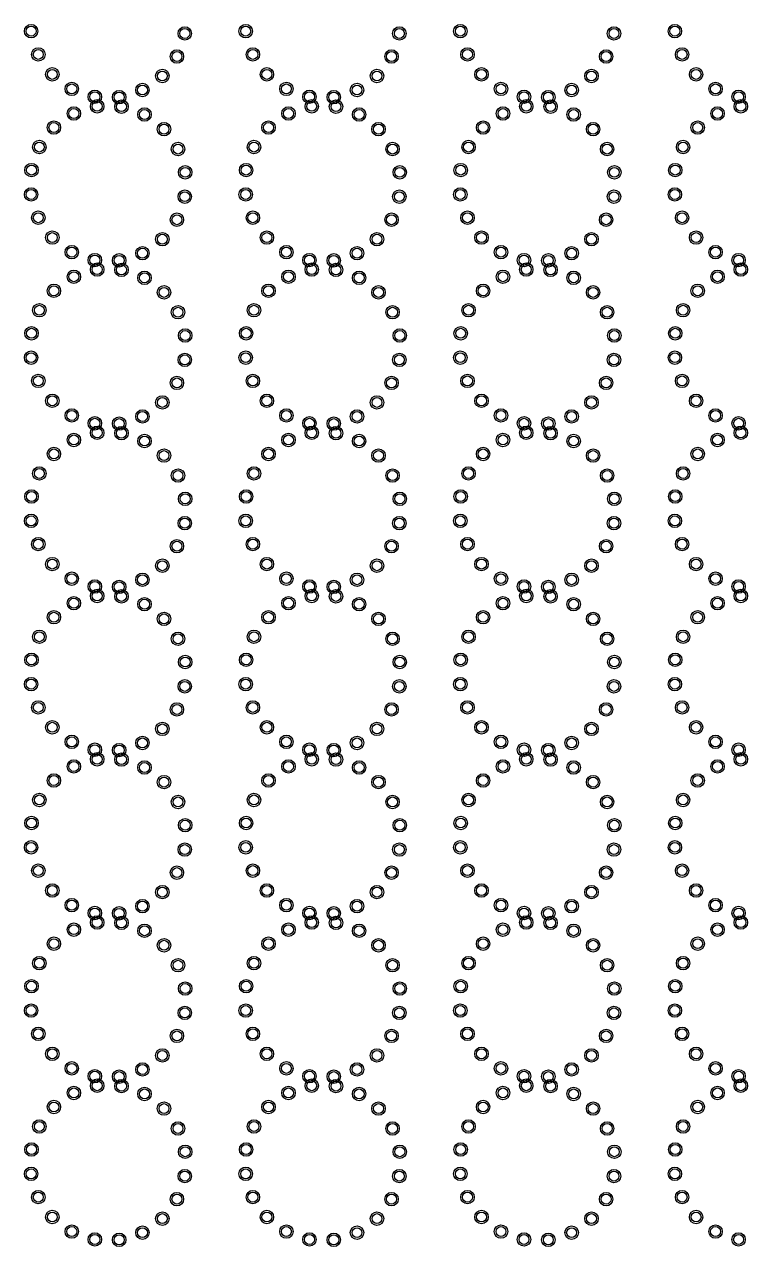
# Model space of a CAD drawing. Extents: x -1 to 383, y -3 to 314.
# Drawn here: x -0.8 to 93.1, y -3.2 to 155.4 of the extents above; entities that cross this region are included whole.
import ezdxf

# ---------------------------------------------------------------- set-up
doc = ezdxf.new("R2010")
doc.units = 0
doc.header["$MEASUREMENT"] = 0
doc.layers.get('0').update_dxf_attribs({"linetype": 'CONTINUOUS'})

msp = doc.modelspace()

# ---------------------------------------------------------------- linework, layer by layer
for centre, radius in [((0.11, 154.55), 0.873), ((0.11, 154.55), 0.645), ((20.06, 154.25), 0.873), ((20.06, 154.25), 0.645), ((27.97, 154.55), 0.873), ((27.97, 154.55), 0.645), ((47.92, 154.25), 0.873), ((47.92, 154.25), 0.645), ((55.83, 154.55), 0.873), ((55.83, 154.55), 0.645), ((75.78, 154.25), 0.873), ((75.78, 154.25), 0.645), ((83.69, 154.55), 0.873), ((83.69, 154.55), 0.645), ((1.04, 151.53), 0.873), ((28.9, 151.53), 0.873), ((56.76, 151.53), 0.873), ((84.62, 151.53), 0.873), ((1.04, 151.53), 0.645), ((19.04, 151.26), 0.873), ((19.04, 151.26), 0.645), ((28.9, 151.53), 0.645), ((46.9, 151.26), 0.873), ((46.9, 151.26), 0.645), ((56.76, 151.53), 0.645), ((74.76, 151.26), 0.873), ((74.76, 151.26), 0.645), ((84.62, 151.53), 0.645), ((2.86, 148.94), 0.873), ((2.86, 148.94), 0.645), ((17.15, 148.73), 0.873), ((17.15, 148.73), 0.645), ((30.72, 148.94), 0.873), ((30.72, 148.94), 0.645), ((45.01, 148.73), 0.873), ((45.01, 148.73), 0.645), ((58.58, 148.94), 0.873), ((58.58, 148.94), 0.645), ((72.86, 148.73), 0.873), ((72.86, 148.73), 0.645), ((86.44, 148.94), 0.873), ((86.44, 148.94), 0.645), ((5.39, 147.05), 0.873), ((5.39, 147.05), 0.645), ((14.56, 146.91), 0.873), ((14.56, 146.91), 0.645), ((33.25, 147.05), 0.873), ((33.25, 147.05), 0.645), ((42.42, 146.91), 0.873), ((42.42, 146.91), 0.645), ((61.11, 147.05), 0.873), ((61.11, 147.05), 0.645), ((70.28, 146.91), 0.873), ((70.28, 146.91), 0.645), ((88.97, 147.05), 0.873), ((88.97, 147.05), 0.645), ((8.38, 146.03), 0.873), ((8.38, 146.03), 0.645), ((11.54, 145.98), 0.873), ((11.54, 145.98), 0.645), ((36.24, 146.03), 0.873), ((36.24, 146.03), 0.645), ((39.4, 145.98), 0.873), ((39.4, 145.98), 0.645), ((64.1, 146.03), 0.873), ((64.1, 146.03), 0.645), ((67.26, 145.98), 0.873), ((67.26, 145.98), 0.645), ((91.96, 146.03), 0.873), ((91.96, 146.03), 0.645), ((5.66, 143.86), 0.873), ((5.66, 143.86), 0.645), ((8.68, 144.79), 0.873), ((8.68, 144.79), 0.645), ((11.84, 144.75), 0.873), ((11.84, 144.75), 0.645), ((14.83, 143.73), 0.873), ((14.83, 143.73), 0.645), ((33.52, 143.86), 0.873), ((33.52, 143.86), 0.645), ((36.54, 144.79), 0.873), ((36.54, 144.79), 0.645), ((39.69, 144.75), 0.873), ((39.69, 144.75), 0.645), ((42.69, 143.73), 0.873), ((42.69, 143.73), 0.645), ((61.37, 143.86), 0.873), ((61.37, 143.86), 0.645), ((64.39, 144.79), 0.873), ((64.39, 144.79), 0.645), ((67.55, 144.75), 0.873), ((67.55, 144.75), 0.645), ((70.54, 143.73), 0.873), ((70.54, 143.73), 0.645), ((89.23, 143.86), 0.873), ((89.23, 143.86), 0.645), ((92.25, 144.79), 0.873), ((92.25, 144.79), 0.645), ((3.07, 142.04), 0.873), ((30.93, 142.04), 0.873), ((58.79, 142.04), 0.873), ((86.65, 142.04), 0.873), ((3.07, 142.04), 0.645), ((17.36, 141.83), 0.873), ((17.36, 141.83), 0.645), ((30.93, 142.04), 0.645), ((45.21, 141.83), 0.873), ((45.21, 141.83), 0.645), ((58.79, 142.04), 0.645), ((73.07, 141.83), 0.873), ((73.07, 141.83), 0.645), ((86.65, 142.04), 0.645), ((1.18, 139.51), 0.873), ((1.18, 139.51), 0.645), ((19.18, 139.25), 0.873), ((19.18, 139.25), 0.645), ((29.04, 139.51), 0.873), ((29.04, 139.51), 0.645), ((47.03, 139.25), 0.873), ((47.03, 139.25), 0.645), ((56.9, 139.51), 0.873), ((56.9, 139.51), 0.645), ((74.89, 139.25), 0.873), ((74.89, 139.25), 0.645), ((84.75, 139.51), 0.873), ((84.75, 139.51), 0.645), ((0.16, 136.52), 0.873), ((0.16, 136.52), 0.645), ((20.11, 136.23), 0.873), ((20.11, 136.23), 0.645), ((28.02, 136.52), 0.873), ((28.02, 136.52), 0.645), ((47.97, 136.23), 0.873), ((47.97, 136.23), 0.645), ((55.88, 136.52), 0.873), ((55.88, 136.52), 0.645), ((75.83, 136.23), 0.873), ((75.83, 136.23), 0.645), ((83.73, 136.52), 0.873), ((83.73, 136.52), 0.645), ((0.11, 133.36), 0.873), ((0.11, 133.36), 0.645), ((20.06, 133.07), 0.873), ((20.06, 133.07), 0.645), ((27.97, 133.36), 0.873), ((27.97, 133.36), 0.645), ((47.92, 133.07), 0.873), ((47.92, 133.07), 0.645), ((55.83, 133.36), 0.873), ((55.83, 133.36), 0.645), ((75.78, 133.07), 0.873), ((75.78, 133.07), 0.645), ((83.69, 133.36), 0.873), ((83.69, 133.36), 0.645), ((1.04, 130.34), 0.873), ((1.04, 130.34), 0.645), ((19.04, 130.08), 0.873), ((19.04, 130.08), 0.645), ((28.9, 130.34), 0.873), ((28.9, 130.34), 0.645), ((46.9, 130.08), 0.873), ((46.9, 130.08), 0.645), ((56.76, 130.34), 0.873), ((56.76, 130.34), 0.645), ((74.76, 130.08), 0.873), ((74.76, 130.08), 0.645), ((84.62, 130.34), 0.873), ((84.62, 130.34), 0.645), ((2.86, 127.76), 0.873), ((30.72, 127.76), 0.873), ((58.58, 127.76), 0.873), ((86.44, 127.76), 0.873), ((2.86, 127.76), 0.645), ((17.15, 127.55), 0.873), ((17.15, 127.55), 0.645), ((30.72, 127.76), 0.645), ((45.01, 127.55), 0.873), ((45.01, 127.55), 0.645), ((58.58, 127.76), 0.645), ((72.86, 127.55), 0.873), ((72.86, 127.55), 0.645), ((86.44, 127.76), 0.645), ((5.39, 125.87), 0.873), ((5.39, 125.87), 0.645), ((8.38, 124.84), 0.873), ((8.38, 124.84), 0.645), ((11.54, 124.8), 0.873), ((11.54, 124.8), 0.645), ((14.56, 125.73), 0.873), ((14.56, 125.73), 0.645), ((33.25, 125.87), 0.873), ((33.25, 125.87), 0.645), ((36.24, 124.84), 0.873), ((36.24, 124.84), 0.645), ((39.4, 124.8), 0.873), ((39.4, 124.8), 0.645), ((42.42, 125.73), 0.873), ((42.42, 125.73), 0.645), ((61.11, 125.87), 0.873), ((61.11, 125.87), 0.645), ((64.1, 124.84), 0.873), ((64.1, 124.84), 0.645), ((67.26, 124.8), 0.873), ((67.26, 124.8), 0.645), ((70.28, 125.73), 0.873), ((70.28, 125.73), 0.645), ((88.97, 125.87), 0.873), ((88.97, 125.87), 0.645), ((91.96, 124.84), 0.873), ((91.96, 124.84), 0.645), ((8.68, 123.61), 0.873), ((8.68, 123.61), 0.645), ((11.84, 123.57), 0.873), ((11.84, 123.57), 0.645), ((36.54, 123.61), 0.873), ((36.54, 123.61), 0.645), ((39.69, 123.57), 0.873), ((39.69, 123.57), 0.645), ((64.39, 123.61), 0.873), ((64.39, 123.61), 0.645), ((67.55, 123.57), 0.873), ((67.55, 123.57), 0.645), ((92.25, 123.61), 0.873), ((92.25, 123.61), 0.645), ((5.66, 122.68), 0.873), ((5.66, 122.68), 0.645), ((14.83, 122.54), 0.873), ((14.83, 122.54), 0.645), ((33.52, 122.68), 0.873), ((33.52, 122.68), 0.645), ((42.69, 122.54), 0.873), ((42.69, 122.54), 0.645), ((61.37, 122.68), 0.873), ((61.37, 122.68), 0.645), ((70.54, 122.54), 0.873), ((70.54, 122.54), 0.645), ((89.23, 122.68), 0.873), ((89.23, 122.68), 0.645), ((3.07, 120.86), 0.873), ((3.07, 120.86), 0.645), ((17.36, 120.65), 0.873), ((17.36, 120.65), 0.645), ((30.93, 120.86), 0.873), ((30.93, 120.86), 0.645), ((45.21, 120.65), 0.873), ((45.21, 120.65), 0.645), ((58.79, 120.86), 0.873), ((58.79, 120.86), 0.645), ((73.07, 120.65), 0.873), ((73.07, 120.65), 0.645), ((86.65, 120.86), 0.873), ((86.65, 120.86), 0.645), ((1.18, 118.33), 0.873), ((1.18, 118.33), 0.645), ((29.04, 118.33), 0.873), ((29.04, 118.33), 0.645), ((56.9, 118.33), 0.873), ((56.9, 118.33), 0.645), ((84.75, 118.33), 0.873), ((84.75, 118.33), 0.645), ((19.18, 118.07), 0.873), ((19.18, 118.07), 0.645), ((47.03, 118.07), 0.873), ((47.03, 118.07), 0.645), ((74.89, 118.07), 0.873), ((74.89, 118.07), 0.645), ((0.16, 115.34), 0.873), ((0.16, 115.34), 0.645), ((20.11, 115.05), 0.873), ((28.02, 115.34), 0.873), ((28.02, 115.34), 0.645), ((47.97, 115.05), 0.873), ((55.88, 115.34), 0.873), ((55.88, 115.34), 0.645), ((75.83, 115.05), 0.873), ((83.73, 115.34), 0.873), ((83.73, 115.34), 0.645), ((20.11, 115.05), 0.645), ((47.97, 115.05), 0.645), ((75.83, 115.05), 0.645), ((0.11, 112.18), 0.873), ((0.11, 112.18), 0.645), ((20.06, 111.89), 0.873), ((27.97, 112.18), 0.873), ((27.97, 112.18), 0.645), ((47.92, 111.89), 0.873), ((55.83, 112.18), 0.873), ((55.83, 112.18), 0.645), ((75.78, 111.89), 0.873), ((83.69, 112.18), 0.873), ((83.69, 112.18), 0.645), ((20.06, 111.89), 0.645), ((47.92, 111.89), 0.645), ((75.78, 111.89), 0.645), ((1.04, 109.16), 0.873), ((1.04, 109.16), 0.645), ((19.04, 108.9), 0.873), ((19.04, 108.9), 0.645), ((28.9, 109.16), 0.873), ((28.9, 109.16), 0.645), ((46.9, 108.9), 0.873), ((46.9, 108.9), 0.645), ((56.76, 109.16), 0.873), ((56.76, 109.16), 0.645), ((74.76, 108.9), 0.873), ((74.76, 108.9), 0.645), ((84.62, 109.16), 0.873), ((84.62, 109.16), 0.645), ((2.86, 106.58), 0.873), ((2.86, 106.58), 0.645), ((17.15, 106.37), 0.873), ((17.15, 106.37), 0.645), ((30.72, 106.58), 0.873), ((30.72, 106.58), 0.645), ((45.01, 106.37), 0.873), ((45.01, 106.37), 0.645), ((58.58, 106.58), 0.873), ((58.58, 106.58), 0.645), ((72.86, 106.37), 0.873), ((72.86, 106.37), 0.645), ((86.44, 106.58), 0.873), ((86.44, 106.58), 0.645), ((5.39, 104.68), 0.873), ((5.39, 104.68), 0.645), ((14.56, 104.55), 0.873), ((14.56, 104.55), 0.645), ((33.25, 104.68), 0.873), ((33.25, 104.68), 0.645), ((42.42, 104.55), 0.873), ((42.42, 104.55), 0.645), ((61.11, 104.68), 0.873), ((61.11, 104.68), 0.645), ((70.28, 104.55), 0.873), ((70.28, 104.55), 0.645), ((88.97, 104.68), 0.873), ((88.97, 104.68), 0.645), ((8.38, 103.66), 0.873), ((8.38, 103.66), 0.645), ((8.68, 102.43), 0.873), ((11.54, 103.62), 0.873), ((11.54, 103.62), 0.645), ((11.84, 102.38), 0.873), ((36.24, 103.66), 0.873), ((36.24, 103.66), 0.645), ((36.54, 102.43), 0.873), ((39.4, 103.62), 0.873), ((39.4, 103.62), 0.645), ((39.69, 102.38), 0.873), ((64.1, 103.66), 0.873), ((64.1, 103.66), 0.645), ((64.39, 102.43), 0.873), ((67.26, 103.62), 0.873), ((67.26, 103.62), 0.645), ((67.55, 102.38), 0.873), ((91.96, 103.66), 0.873), ((91.96, 103.66), 0.645), ((92.25, 102.43), 0.873), ((5.66, 101.5), 0.873), ((5.66, 101.5), 0.645), ((8.68, 102.43), 0.645), ((11.84, 102.38), 0.645), ((14.83, 101.36), 0.873), ((14.83, 101.36), 0.645), ((33.52, 101.5), 0.873), ((33.52, 101.5), 0.645), ((36.54, 102.43), 0.645), ((39.69, 102.38), 0.645), ((42.69, 101.36), 0.873), ((42.69, 101.36), 0.645), ((61.37, 101.5), 0.873), ((61.37, 101.5), 0.645), ((64.39, 102.43), 0.645), ((67.55, 102.38), 0.645), ((70.54, 101.36), 0.873), ((70.54, 101.36), 0.645), ((89.23, 101.5), 0.873), ((89.23, 101.5), 0.645), ((92.25, 102.43), 0.645), ((3.07, 99.68), 0.873), ((3.07, 99.68), 0.645), ((17.36, 99.47), 0.873), ((17.36, 99.47), 0.645), ((30.93, 99.68), 0.873), ((30.93, 99.68), 0.645), ((45.21, 99.47), 0.873), ((45.21, 99.47), 0.645), ((58.79, 99.68), 0.873), ((58.79, 99.68), 0.645), ((73.07, 99.47), 0.873), ((73.07, 99.47), 0.645), ((86.65, 99.68), 0.873), ((86.65, 99.68), 0.645), ((1.18, 97.15), 0.873), ((1.18, 97.15), 0.645), ((19.18, 96.88), 0.873), ((19.18, 96.88), 0.645), ((29.04, 97.15), 0.873), ((29.04, 97.15), 0.645), ((47.03, 96.88), 0.873), ((47.03, 96.88), 0.645), ((56.9, 97.15), 0.873), ((56.9, 97.15), 0.645), ((74.89, 96.88), 0.873), ((74.89, 96.88), 0.645), ((84.75, 97.15), 0.873), ((84.75, 97.15), 0.645), ((0.16, 94.16), 0.873), ((0.16, 94.16), 0.645), ((20.11, 93.86), 0.873), ((20.11, 93.86), 0.645), ((28.02, 94.16), 0.873), ((28.02, 94.16), 0.645), ((47.97, 93.86), 0.873), ((47.97, 93.86), 0.645), ((55.88, 94.16), 0.873), ((55.88, 94.16), 0.645), ((75.83, 93.86), 0.873), ((75.83, 93.86), 0.645), ((83.73, 94.16), 0.873), ((83.73, 94.16), 0.645), ((0.11, 91), 0.873), ((0.11, 91), 0.645), ((20.06, 90.7), 0.873), ((20.06, 90.7), 0.645), ((27.97, 91), 0.873), ((27.97, 91), 0.645), ((47.92, 90.7), 0.873), ((47.92, 90.7), 0.645), ((55.83, 91), 0.873), ((55.83, 91), 0.645), ((75.78, 90.7), 0.873), ((75.78, 90.7), 0.645), ((83.69, 91), 0.873), ((83.69, 91), 0.645), ((1.04, 87.98), 0.873), ((28.9, 87.98), 0.873), ((56.76, 87.98), 0.873), ((84.62, 87.98), 0.873), ((1.04, 87.98), 0.645), ((19.04, 87.71), 0.873), ((19.04, 87.71), 0.645), ((28.9, 87.98), 0.645), ((46.9, 87.71), 0.873), ((46.9, 87.71), 0.645), ((56.76, 87.98), 0.645), ((74.76, 87.71), 0.873), ((74.76, 87.71), 0.645), ((84.62, 87.98), 0.645), ((2.86, 85.39), 0.873), ((2.86, 85.39), 0.645), ((17.15, 85.18), 0.873), ((17.15, 85.18), 0.645), ((30.72, 85.39), 0.873), ((30.72, 85.39), 0.645), ((45.01, 85.18), 0.873), ((45.01, 85.18), 0.645), ((58.58, 85.39), 0.873), ((58.58, 85.39), 0.645), ((72.86, 85.18), 0.873), ((72.86, 85.18), 0.645), ((86.44, 85.39), 0.873), ((86.44, 85.39), 0.645), ((5.39, 83.5), 0.873), ((5.39, 83.5), 0.645), ((14.56, 83.36), 0.873), ((33.25, 83.5), 0.873), ((33.25, 83.5), 0.645), ((42.42, 83.36), 0.873), ((61.11, 83.5), 0.873), ((61.11, 83.5), 0.645), ((70.28, 83.36), 0.873), ((88.97, 83.5), 0.873), ((88.97, 83.5), 0.645), ((8.38, 82.48), 0.873), ((8.38, 82.48), 0.645), ((11.54, 82.43), 0.873), ((11.54, 82.43), 0.645), ((14.56, 83.36), 0.645), ((36.24, 82.48), 0.873), ((36.24, 82.48), 0.645), ((39.4, 82.43), 0.873), ((39.4, 82.43), 0.645), ((42.42, 83.36), 0.645), ((64.1, 82.48), 0.873), ((64.1, 82.48), 0.645), ((67.26, 82.43), 0.873), ((67.26, 82.43), 0.645), ((70.28, 83.36), 0.645), ((91.96, 82.48), 0.873), ((91.96, 82.48), 0.645), ((5.66, 80.31), 0.873), ((5.66, 80.31), 0.645), ((8.68, 81.25), 0.873), ((8.68, 81.25), 0.645), ((11.84, 81.2), 0.873), ((11.84, 81.2), 0.645), ((14.83, 80.18), 0.873), ((33.52, 80.31), 0.873), ((33.52, 80.31), 0.645), ((36.54, 81.25), 0.873), ((36.54, 81.25), 0.645), ((39.69, 81.2), 0.873), ((39.69, 81.2), 0.645), ((42.69, 80.18), 0.873), ((61.37, 80.31), 0.873), ((61.37, 80.31), 0.645), ((64.39, 81.25), 0.873), ((64.39, 81.25), 0.645), ((67.55, 81.2), 0.873), ((67.55, 81.2), 0.645), ((70.54, 80.18), 0.873), ((89.23, 80.31), 0.873), ((89.23, 80.31), 0.645), ((92.25, 81.25), 0.873), ((92.25, 81.25), 0.645), ((3.07, 78.49), 0.873), ((14.83, 80.18), 0.645), ((30.93, 78.49), 0.873), ((42.69, 80.18), 0.645), ((58.79, 78.49), 0.873), ((70.54, 80.18), 0.645), ((86.65, 78.49), 0.873), ((3.07, 78.49), 0.645), ((17.36, 78.28), 0.873), ((17.36, 78.28), 0.645), ((30.93, 78.49), 0.645), ((45.21, 78.28), 0.873), ((45.21, 78.28), 0.645), ((58.79, 78.49), 0.645), ((73.07, 78.28), 0.873), ((73.07, 78.28), 0.645), ((86.65, 78.49), 0.645), ((1.18, 75.96), 0.873), ((1.18, 75.96), 0.645), ((19.18, 75.7), 0.873), ((19.18, 75.7), 0.645), ((29.04, 75.96), 0.873), ((29.04, 75.96), 0.645), ((47.03, 75.7), 0.873), ((47.03, 75.7), 0.645), ((56.9, 75.96), 0.873), ((56.9, 75.96), 0.645), ((74.89, 75.7), 0.873), ((74.89, 75.7), 0.645), ((84.75, 75.96), 0.873), ((84.75, 75.96), 0.645), ((0.16, 72.97), 0.873), ((0.16, 72.97), 0.645), ((20.11, 72.68), 0.873), ((20.11, 72.68), 0.645), ((28.02, 72.97), 0.873), ((28.02, 72.97), 0.645), ((47.97, 72.68), 0.873), ((47.97, 72.68), 0.645), ((55.88, 72.97), 0.873), ((55.88, 72.97), 0.645), ((75.83, 72.68), 0.873), ((75.83, 72.68), 0.645), ((83.73, 72.97), 0.873), ((83.73, 72.97), 0.645), ((0.11, 69.81), 0.873), ((0.11, 69.81), 0.645), ((20.06, 69.52), 0.873), ((20.06, 69.52), 0.645), ((27.97, 69.81), 0.873), ((27.97, 69.81), 0.645), ((47.92, 69.52), 0.873), ((47.92, 69.52), 0.645), ((55.83, 69.81), 0.873), ((55.83, 69.81), 0.645), ((75.78, 69.52), 0.873), ((75.78, 69.52), 0.645), ((83.69, 69.81), 0.873), ((83.69, 69.81), 0.645), ((1.04, 66.79), 0.873), ((1.04, 66.79), 0.645), ((19.04, 66.53), 0.873), ((19.04, 66.53), 0.645), ((28.9, 66.79), 0.873), ((28.9, 66.79), 0.645), ((46.9, 66.53), 0.873), ((46.9, 66.53), 0.645), ((56.76, 66.79), 0.873), ((56.76, 66.79), 0.645), ((74.76, 66.53), 0.873), ((74.76, 66.53), 0.645), ((84.62, 66.79), 0.873), ((84.62, 66.79), 0.645), ((2.86, 64.21), 0.873), ((30.72, 64.21), 0.873), ((58.58, 64.21), 0.873), ((86.44, 64.21), 0.873), ((2.86, 64.21), 0.645), ((17.15, 64), 0.873), ((17.15, 64), 0.645), ((30.72, 64.21), 0.645), ((45.01, 64), 0.873), ((45.01, 64), 0.645), ((58.58, 64.21), 0.645), ((72.86, 64), 0.873), ((72.86, 64), 0.645), ((86.44, 64.21), 0.645), ((5.39, 62.32), 0.873), ((5.39, 62.32), 0.645), ((8.38, 61.3), 0.873), ((8.38, 61.3), 0.645), ((11.54, 61.25), 0.873), ((11.54, 61.25), 0.645), ((14.56, 62.18), 0.873), ((14.56, 62.18), 0.645), ((33.25, 62.32), 0.873), ((33.25, 62.32), 0.645), ((36.24, 61.3), 0.873), ((36.24, 61.3), 0.645), ((39.4, 61.25), 0.873), ((39.4, 61.25), 0.645), ((42.42, 62.18), 0.873), ((42.42, 62.18), 0.645), ((61.11, 62.32), 0.873), ((61.11, 62.32), 0.645), ((64.1, 61.3), 0.873), ((64.1, 61.3), 0.645), ((67.26, 61.25), 0.873), ((67.26, 61.25), 0.645), ((70.28, 62.18), 0.873), ((70.28, 62.18), 0.645), ((88.97, 62.32), 0.873), ((88.97, 62.32), 0.645), ((91.96, 61.3), 0.873), ((91.96, 61.3), 0.645), ((8.68, 60.06), 0.873), ((8.68, 60.06), 0.645), ((11.84, 60.02), 0.873), ((11.84, 60.02), 0.645), ((36.54, 60.06), 0.873), ((36.54, 60.06), 0.645), ((39.69, 60.02), 0.873), ((39.69, 60.02), 0.645), ((64.39, 60.06), 0.873), ((64.39, 60.06), 0.645), ((67.55, 60.02), 0.873), ((67.55, 60.02), 0.645), ((92.25, 60.06), 0.873), ((92.25, 60.06), 0.645), ((5.66, 59.13), 0.873), ((5.66, 59.13), 0.645), ((14.83, 58.99), 0.873), ((14.83, 58.99), 0.645), ((33.52, 59.13), 0.873), ((33.52, 59.13), 0.645), ((42.69, 58.99), 0.873), ((42.69, 58.99), 0.645), ((61.37, 59.13), 0.873), ((61.37, 59.13), 0.645), ((70.54, 58.99), 0.873), ((70.54, 58.99), 0.645), ((89.23, 59.13), 0.873), ((89.23, 59.13), 0.645), ((3.07, 57.31), 0.873), ((3.07, 57.31), 0.645), ((17.36, 57.1), 0.873), ((17.36, 57.1), 0.645), ((30.93, 57.31), 0.873), ((30.93, 57.31), 0.645), ((45.21, 57.1), 0.873), ((45.21, 57.1), 0.645), ((58.79, 57.31), 0.873), ((58.79, 57.31), 0.645), ((73.07, 57.1), 0.873), ((73.07, 57.1), 0.645), ((86.65, 57.31), 0.873), ((86.65, 57.31), 0.645), ((1.18, 54.78), 0.873), ((29.04, 54.78), 0.873), ((56.9, 54.78), 0.873), ((84.75, 54.78), 0.873), ((1.18, 54.78), 0.645), ((19.18, 54.52), 0.873), ((19.18, 54.52), 0.645), ((29.04, 54.78), 0.645), ((47.03, 54.52), 0.873), ((47.03, 54.52), 0.645), ((56.9, 54.78), 0.645), ((74.89, 54.52), 0.873), ((74.89, 54.52), 0.645), ((84.75, 54.78), 0.645), ((0.16, 51.79), 0.873), ((0.16, 51.79), 0.645), ((20.11, 51.5), 0.873), ((28.02, 51.79), 0.873), ((28.02, 51.79), 0.645), ((47.97, 51.5), 0.873), ((55.88, 51.79), 0.873), ((55.88, 51.79), 0.645), ((75.83, 51.5), 0.873), ((83.73, 51.79), 0.873), ((83.73, 51.79), 0.645), ((20.11, 51.5), 0.645), ((47.97, 51.5), 0.645), ((75.83, 51.5), 0.645), ((0.11, 48.63), 0.873), ((0.11, 48.63), 0.645), ((20.06, 48.34), 0.873), ((27.97, 48.63), 0.873), ((27.97, 48.63), 0.645), ((47.92, 48.34), 0.873), ((55.83, 48.63), 0.873), ((55.83, 48.63), 0.645), ((75.78, 48.34), 0.873), ((83.69, 48.63), 0.873), ((83.69, 48.63), 0.645), ((20.06, 48.34), 0.645), ((47.92, 48.34), 0.645), ((75.78, 48.34), 0.645), ((1.04, 45.61), 0.873), ((1.04, 45.61), 0.645), ((19.04, 45.35), 0.873), ((28.9, 45.61), 0.873), ((28.9, 45.61), 0.645), ((46.9, 45.35), 0.873), ((56.76, 45.61), 0.873), ((56.76, 45.61), 0.645), ((74.76, 45.35), 0.873), ((84.62, 45.61), 0.873), ((84.62, 45.61), 0.645), ((19.04, 45.35), 0.645), ((46.9, 45.35), 0.645), ((74.76, 45.35), 0.645), ((2.86, 43.03), 0.873), ((2.86, 43.03), 0.645), ((17.15, 42.82), 0.873), ((17.15, 42.82), 0.645), ((30.72, 43.03), 0.873), ((30.72, 43.03), 0.645), ((45.01, 42.82), 0.873), ((45.01, 42.82), 0.645), ((58.58, 43.03), 0.873), ((58.58, 43.03), 0.645), ((72.86, 42.82), 0.873), ((72.86, 42.82), 0.645), ((86.44, 43.03), 0.873), ((86.44, 43.03), 0.645), ((5.39, 41.13), 0.873), ((5.39, 41.13), 0.645), ((14.56, 41), 0.873), ((14.56, 41), 0.645), ((33.25, 41.13), 0.873), ((33.25, 41.13), 0.645), ((42.42, 41), 0.873), ((42.42, 41), 0.645), ((61.11, 41.13), 0.873), ((61.11, 41.13), 0.645), ((70.28, 41), 0.873), ((70.28, 41), 0.645), ((88.97, 41.13), 0.873), ((88.97, 41.13), 0.645), ((8.38, 40.11), 0.873), ((8.38, 40.11), 0.645), ((8.68, 38.88), 0.873), ((11.54, 40.07), 0.873), ((11.54, 40.07), 0.645), ((11.84, 38.83), 0.873), ((36.24, 40.11), 0.873), ((36.24, 40.11), 0.645), ((36.54, 38.88), 0.873), ((39.4, 40.07), 0.873), ((39.4, 40.07), 0.645), ((39.69, 38.83), 0.873), ((64.1, 40.11), 0.873), ((64.1, 40.11), 0.645), ((64.39, 38.88), 0.873), ((67.26, 40.07), 0.873), ((67.26, 40.07), 0.645), ((67.55, 38.83), 0.873), ((91.96, 40.11), 0.873), ((91.96, 40.11), 0.645), ((92.25, 38.88), 0.873), ((5.66, 37.95), 0.873), ((5.66, 37.95), 0.645), ((8.68, 38.88), 0.645), ((11.84, 38.83), 0.645), ((14.83, 37.81), 0.873), ((14.83, 37.81), 0.645), ((33.52, 37.95), 0.873), ((33.52, 37.95), 0.645), ((36.54, 38.88), 0.645), ((39.69, 38.83), 0.645), ((42.69, 37.81), 0.873), ((42.69, 37.81), 0.645), ((61.37, 37.95), 0.873), ((61.37, 37.95), 0.645), ((64.39, 38.88), 0.645), ((67.55, 38.83), 0.645), ((70.54, 37.81), 0.873), ((70.54, 37.81), 0.645), ((89.23, 37.95), 0.873), ((89.23, 37.95), 0.645), ((92.25, 38.88), 0.645), ((3.07, 36.13), 0.873), ((3.07, 36.13), 0.645), ((17.36, 35.92), 0.873), ((17.36, 35.92), 0.645), ((30.93, 36.13), 0.873), ((30.93, 36.13), 0.645), ((45.21, 35.92), 0.873), ((45.21, 35.92), 0.645), ((58.79, 36.13), 0.873), ((58.79, 36.13), 0.645), ((73.07, 35.92), 0.873), ((73.07, 35.92), 0.645), ((86.65, 36.13), 0.873), ((86.65, 36.13), 0.645), ((1.18, 33.6), 0.873), ((1.18, 33.6), 0.645), ((19.18, 33.33), 0.873), ((19.18, 33.33), 0.645), ((29.04, 33.6), 0.873), ((29.04, 33.6), 0.645), ((47.03, 33.33), 0.873), ((47.03, 33.33), 0.645), ((56.9, 33.6), 0.873), ((56.9, 33.6), 0.645), ((74.89, 33.33), 0.873), ((74.89, 33.33), 0.645), ((84.75, 33.6), 0.873), ((84.75, 33.6), 0.645), ((0.16, 30.61), 0.873), ((0.16, 30.61), 0.645), ((20.11, 30.31), 0.873), ((20.11, 30.31), 0.645), ((28.02, 30.61), 0.873), ((28.02, 30.61), 0.645), ((47.97, 30.31), 0.873), ((47.97, 30.31), 0.645), ((55.88, 30.61), 0.873), ((55.88, 30.61), 0.645), ((75.83, 30.31), 0.873), ((75.83, 30.31), 0.645), ((83.73, 30.61), 0.873), ((83.73, 30.61), 0.645), ((0.11, 27.45), 0.873), ((0.11, 27.45), 0.645), ((20.06, 27.15), 0.873), ((20.06, 27.15), 0.645), ((27.97, 27.45), 0.873), ((27.97, 27.45), 0.645), ((47.92, 27.15), 0.873), ((47.92, 27.15), 0.645), ((55.83, 27.45), 0.873), ((55.83, 27.45), 0.645), ((75.78, 27.15), 0.873), ((75.78, 27.15), 0.645), ((83.69, 27.45), 0.873), ((83.69, 27.45), 0.645), ((1.04, 24.43), 0.873), ((1.04, 24.43), 0.645), ((19.04, 24.16), 0.873), ((19.04, 24.16), 0.645), ((28.9, 24.43), 0.873), ((28.9, 24.43), 0.645), ((46.9, 24.16), 0.873), ((46.9, 24.16), 0.645), ((56.76, 24.43), 0.873), ((56.76, 24.43), 0.645), ((74.76, 24.16), 0.873), ((74.76, 24.16), 0.645), ((84.62, 24.43), 0.873), ((84.62, 24.43), 0.645), ((2.86, 21.84), 0.873), ((2.86, 21.84), 0.645), ((17.15, 21.63), 0.873), ((17.15, 21.63), 0.645), ((30.72, 21.84), 0.873), ((30.72, 21.84), 0.645), ((45.01, 21.63), 0.873), ((45.01, 21.63), 0.645), ((58.58, 21.84), 0.873), ((58.58, 21.84), 0.645), ((72.86, 21.63), 0.873), ((72.86, 21.63), 0.645), ((86.44, 21.84), 0.873), ((86.44, 21.84), 0.645), ((5.39, 19.95), 0.873), ((14.56, 19.81), 0.873), ((33.25, 19.95), 0.873), ((42.42, 19.81), 0.873), ((61.11, 19.95), 0.873), ((70.28, 19.81), 0.873), ((88.97, 19.95), 0.873), ((5.39, 19.95), 0.645), ((8.38, 18.93), 0.873), ((8.38, 18.93), 0.645), ((11.54, 18.88), 0.873), ((11.54, 18.88), 0.645), ((14.56, 19.81), 0.645), ((33.25, 19.95), 0.645), ((36.24, 18.93), 0.873), ((36.24, 18.93), 0.645), ((39.4, 18.88), 0.873), ((39.4, 18.88), 0.645), ((42.42, 19.81), 0.645), ((61.11, 19.95), 0.645), ((64.1, 18.93), 0.873), ((64.1, 18.93), 0.645), ((67.26, 18.88), 0.873), ((67.26, 18.88), 0.645), ((70.28, 19.81), 0.645), ((88.97, 19.95), 0.645), ((91.96, 18.93), 0.873), ((91.96, 18.93), 0.645), ((5.66, 16.76), 0.873), ((8.68, 17.7), 0.873), ((8.68, 17.7), 0.645), ((11.84, 17.65), 0.873), ((11.84, 17.65), 0.645), ((14.83, 16.63), 0.873), ((33.52, 16.76), 0.873), ((36.54, 17.7), 0.873), ((36.54, 17.7), 0.645), ((39.69, 17.65), 0.873), ((39.69, 17.65), 0.645), ((42.69, 16.63), 0.873), ((61.37, 16.76), 0.873), ((64.39, 17.7), 0.873), ((64.39, 17.7), 0.645), ((67.55, 17.65), 0.873), ((67.55, 17.65), 0.645), ((70.54, 16.63), 0.873), ((89.23, 16.76), 0.873), ((92.25, 17.7), 0.873), ((92.25, 17.7), 0.645), ((5.66, 16.76), 0.645), ((14.83, 16.63), 0.645), ((33.52, 16.76), 0.645), ((42.69, 16.63), 0.645), ((61.37, 16.76), 0.645), ((70.54, 16.63), 0.645), ((89.23, 16.76), 0.645), ((3.07, 14.94), 0.873), ((3.07, 14.94), 0.645), ((17.36, 14.73), 0.873), ((17.36, 14.73), 0.645), ((30.93, 14.94), 0.873), ((30.93, 14.94), 0.645), ((45.21, 14.73), 0.873), ((45.21, 14.73), 0.645), ((58.79, 14.94), 0.873), ((58.79, 14.94), 0.645), ((73.07, 14.73), 0.873), ((73.07, 14.73), 0.645), ((86.65, 14.94), 0.873), ((86.65, 14.94), 0.645), ((1.18, 12.41), 0.873), ((1.18, 12.41), 0.645), ((19.18, 12.15), 0.873), ((19.18, 12.15), 0.645), ((29.04, 12.41), 0.873), ((29.04, 12.41), 0.645), ((47.03, 12.15), 0.873), ((47.03, 12.15), 0.645), ((56.9, 12.41), 0.873), ((56.9, 12.41), 0.645), ((74.89, 12.15), 0.873), ((74.89, 12.15), 0.645), ((84.75, 12.41), 0.873), ((84.75, 12.41), 0.645), ((0.16, 9.42), 0.873), ((0.16, 9.42), 0.645), ((20.11, 9.13), 0.873), ((20.11, 9.13), 0.645), ((28.02, 9.42), 0.873), ((28.02, 9.42), 0.645), ((47.97, 9.13), 0.873), ((47.97, 9.13), 0.645), ((55.88, 9.42), 0.873), ((55.88, 9.42), 0.645), ((75.83, 9.13), 0.873), ((75.83, 9.13), 0.645), ((83.73, 9.42), 0.873), ((83.73, 9.42), 0.645), ((0.11, 6.26), 0.873), ((0.11, 6.26), 0.645), ((20.06, 5.97), 0.873), ((20.06, 5.97), 0.645), ((27.97, 6.26), 0.873), ((27.97, 6.26), 0.645), ((47.92, 5.97), 0.873), ((47.92, 5.97), 0.645), ((55.83, 6.26), 0.873), ((55.83, 6.26), 0.645), ((75.78, 5.97), 0.873), ((75.78, 5.97), 0.645), ((83.69, 6.26), 0.873), ((83.69, 6.26), 0.645), ((1.04, 3.24), 0.873), ((1.04, 3.24), 0.645), ((19.04, 2.98), 0.873), ((19.04, 2.98), 0.645), ((28.9, 3.24), 0.873), ((28.9, 3.24), 0.645), ((46.9, 2.98), 0.873), ((46.9, 2.98), 0.645), ((56.76, 3.24), 0.873), ((56.76, 3.24), 0.645), ((74.76, 2.98), 0.873), ((74.76, 2.98), 0.645), ((84.62, 3.24), 0.873), ((84.62, 3.24), 0.645), ((2.86, 0.66), 0.873), ((2.86, 0.66), 0.645), ((17.15, 0.45), 0.873), ((17.15, 0.45), 0.645), ((30.72, 0.66), 0.873), ((30.72, 0.66), 0.645), ((45.01, 0.45), 0.873), ((45.01, 0.45), 0.645), ((58.58, 0.66), 0.873), ((58.58, 0.66), 0.645), ((72.86, 0.45), 0.873), ((72.86, 0.45), 0.645), ((86.44, 0.66), 0.873), ((86.44, 0.66), 0.645), ((5.39, -1.23), 0.873), ((5.39, -1.23), 0.645), ((8.38, -2.25), 0.873), ((11.54, -2.3), 0.873), ((14.56, -1.37), 0.873), ((14.56, -1.37), 0.645), ((33.25, -1.23), 0.873), ((33.25, -1.23), 0.645), ((36.24, -2.25), 0.873), ((39.4, -2.3), 0.873), ((42.42, -1.37), 0.873), ((42.42, -1.37), 0.645), ((61.11, -1.23), 0.873), ((61.11, -1.23), 0.645), ((64.1, -2.25), 0.873), ((67.26, -2.3), 0.873), ((70.28, -1.37), 0.873), ((70.28, -1.37), 0.645), ((88.97, -1.23), 0.873), ((88.97, -1.23), 0.645), ((91.96, -2.25), 0.873), ((8.38, -2.25), 0.645), ((11.54, -2.3), 0.645), ((36.24, -2.25), 0.645), ((39.4, -2.3), 0.645), ((64.1, -2.25), 0.645), ((67.26, -2.3), 0.645), ((91.96, -2.25), 0.645)]:
    msp.add_circle(centre, radius)

doc.saveas('drawing.dxf')
